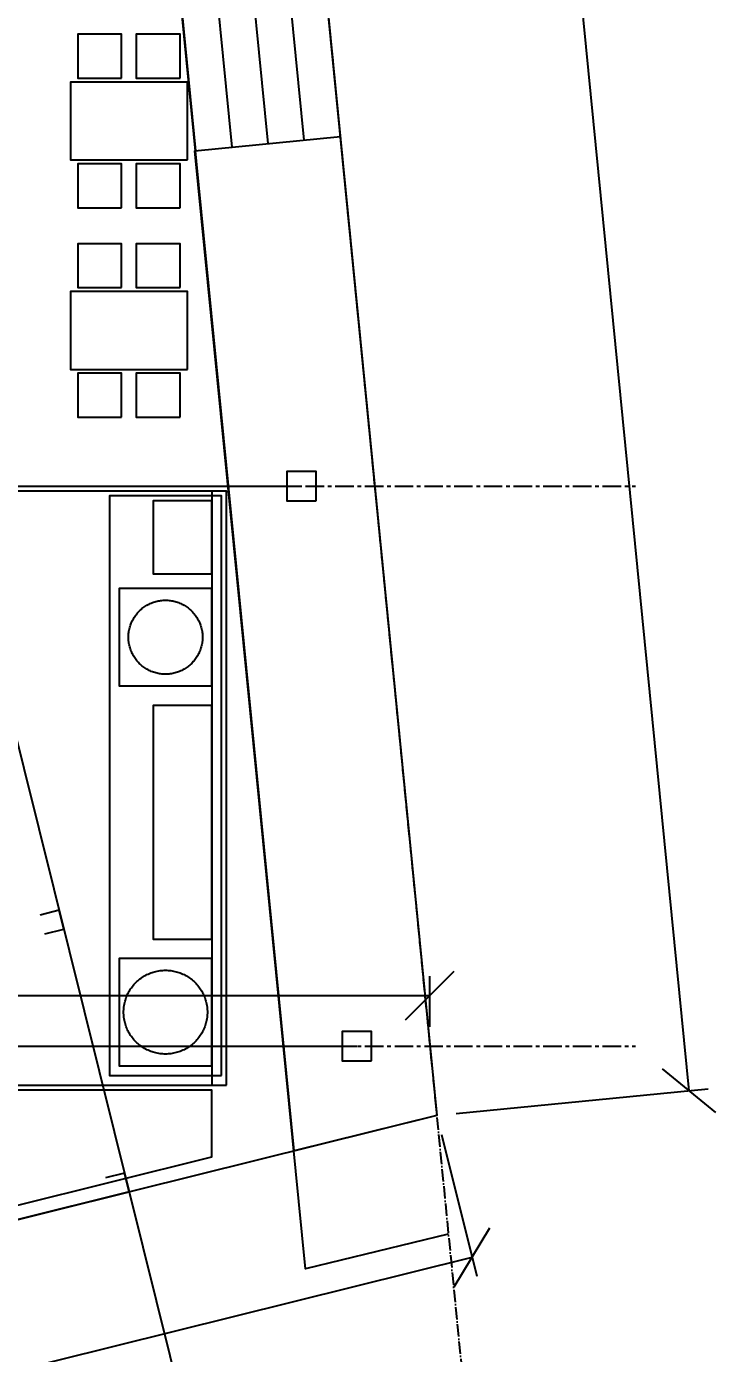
# Model space of a CAD drawing. Header units: millimetres. Extents: x -74219 to 26724, y -11313 to 45223.
# Drawn here: x 9249 to 16319, y 946 to 14570 of the extents above; entities that cross this region are included whole.
import ezdxf

# ---------------------------------------------------------------- set-up
doc = ezdxf.new("R2010")
doc.units = ezdxf.units.MM
doc.linetypes.add('CENTER', pattern=[5.08, 3.175, -0.635, 0.635, -0.635])
doc.linetypes.add('DASHDOT', pattern=[3.556, 2.54, -0.508, 0, -0.508])
for name, color, linetype in [('SMK-CONTEXT', 8, 'CONTINUOUS'), ('SMK-DIMS', 7, 'CONTINUOUS'), ('SMK-EXIST', 30, 'CONTINUOUS'), ('SMK-GRID', 8, 'CENTER'), ('SMK-LOT', 1, 'DASHDOT'), ('SMK-R3-BBQ', 30, 'Continuous'), ('SMK-R3-FURN', 7, 'Continuous'), ('SMK-R3-PLANT', 3, 'Continuous'), ('SMK-R3-ROOF', 34, 'Continuous'), ('SMK-STEPS', 30, 'CONTINUOUS'), ('SMK-ZONE', 3, 'CONTINUOUS')]:
    doc.layers.add(name, color=color, linetype=linetype)
doc.styles.add('OpenSansCondensed-Light', font='OpenSansCondensed-Light.ttf')
doc.dimstyles.new('SMK200', dxfattribs={"dimtxt": 450, "dimasz": 300, "dimexe": 200, "dimexo": 200, "dimgap": 100, "dimtad": 1, "dimdec": 0, "dimtsz": 250, "dimcen": 2.5, "dimazin": 3, "dimtfac": 1, "dimtmove": 0, "dimatfit": 3})

# ---------------------------------------------------------------- blocks, each defined once
blk = doc.blocks.new('_OBLIQUE')
at = {"color": 0, "linetype": 'BYBLOCK'}
blk.add_line((-0.5, -0.5), (0.5, 0.5), dxfattribs=at)
blk = doc.blocks.new('*D12')
for p, q in [((0, 4300), (0, 4820)), ((13389, 4300), (13389, 4820)), ((0, 4620), (5569.5, 4620)), ((7819.5, 4620), (13389, 4620))]:
    blk.add_line(p, q)
at = {"layer": 'Defpoints'}
for p in [(0, 4620), (0, 4100), (13389, 4100)]:
    blk.add_point(p, dxfattribs=at)
at = {"layer": 'SMK-DIMS', "xscale": 500, "yscale": 500}
for p in [(0, 4620), (13389, 4620)]:
    blk.add_blockref('_OBLIQUE', p, dxfattribs=at)
at = {"layer": 'SMK-DIMS', "insert": (6694.5, 4620), "char_height": 450, "attachment_point": 5, "style": 'OpenSansCondensed-Light'}
blk.add_mtext('13389', dxfattribs=at)
blk = doc.blocks.new('*D14')
for p, q in [((9855, 41985), (12443, 42240)), ((12244, 42220), (14035, 24052)), ((14255, 21813), (16046, 3644)), ((13658, 3409), (16245, 3664))]:
    blk.add_line(p, q)
at = {"layer": 'Defpoints'}
for p in [(12244, 42220), (9656, 41965), (13459, 3389)]:
    blk.add_point(p, dxfattribs=at)
at = {"layer": 'SMK-DIMS', "xscale": 500, "yscale": 500, "rotation": -84.37057896927848}
for p in [(12244, 42220), (16046, 3644)]:
    blk.add_blockref('_OBLIQUE', p, dxfattribs=at)
at = {"layer": 'SMK-DIMS', "insert": (14145, 22932), "char_height": 450, "attachment_point": 5, "rotation": 275.6294, "style": 'OpenSansCondensed-Light'}
blk.add_mtext('38763', dxfattribs=at)
blk = doc.blocks.new('*D15')
for p, q in [((13507, 3195), (13869, 1739)), ((8099, 510), (13821, 1934)), ((195, -1456), (5916, -33)), ((-119, -194), (243, -1650))]:
    blk.add_line(p, q)
at = {"layer": 'Defpoints'}
for p in [(13459, 3389), (-168, 0), (195, -1456)]:
    blk.add_point(p, dxfattribs=at)
at = {"layer": 'SMK-DIMS', "xscale": 500, "yscale": 500, "rotation": 13.967659105858573}
for p in [(13821, 1934), (195, -1456)]:
    blk.add_blockref('_OBLIQUE', p, dxfattribs=at)
at = {"layer": 'SMK-DIMS', "insert": (7008, 239), "char_height": 450, "attachment_point": 5, "rotation": 13.9677, "style": 'OpenSansCondensed-Light'}
blk.add_mtext('14041', dxfattribs=at)

msp = doc.modelspace()

# ---------------------------------------------------------------- linework, layer by layer
at = {"layer": 'SMK-CONTEXT'}
msp.add_lwpolyline([(-1343.8, -292.6), (10301.4, 2603.9), (11691.7, -2985.7), (46.5, -5882.3)], dxfattribs=at)
at = {"layer": 'SMK-EXIST'}
for points in [[(13576.5, 2170.8), (12110.4, 1814.2), (10975.2, 13293.1), (12471.5, 13441.4)], [(3088.5, 6745.4), (8911.1, 8193.6), (10301.4, 2603.9), (4478.8, 1155.7)], [(9436.3, 5253.5), (9630.4, 5301.7), (9582.1, 5495.8), (9388, 5447.6)], [(10107.3, 2555.7), (10301.4, 2603.9), (10253.1, 2798), (10059, 2749.8)]]:
    msp.add_lwpolyline(points, dxfattribs=at)
at = {"layer": 'SMK-GRID', "ltscale": 60}
for p, q in [((-14100, 9850), (15500, 9850)), ((-14100, 4100), (15500, 4100))]:
    msp.add_line(p, q, dxfattribs=at)
at = {"layer": 'SMK-LOT', "ltscale": 50}
msp.add_lwpolyline([(-74219, 45222.9), (9656.2, 41965.1), (14057.3, -2684.6), (118.1, -6151.6), (-2408.5, -1837), (-5432.8, -1692.1), (-9138.8, -3360.4)], dxfattribs=at)
at = {"layer": 'SMK-R3-BBQ'}
for points in [[(11300, 3700), (11300, 9800), (8100, 9800), (8100, 3700)], [(11250, 3800), (11250, 9750), (10100, 9750), (10100, 3800)], [(11150, 8950), (11150, 9700), (10550, 9700), (10550, 8950)], [(11300, 3700), (11300, 9800), (11150, 9800), (11150, 3700)], [(11150, 7800), (11150, 8800), (10200, 8800), (10200, 7800)], [(11055, 8300), (11054.8, 8287.6), (11054.2, 8275.1), (11053.2, 8262.8), (11051.7, 8250.4), (11049.9, 8238.1), (11047.7, 8225.9), (11045.1, 8213.7), (11042.1, 8201.6), (11038.6, 8189.7), (11034.8, 8177.9), (11030.6, 8166.1), (11026.1, 8154.6), (11021.1, 8143.2), (11015.8, 8131.9), (11010.1, 8120.9), (11004.1, 8110), (10997.7, 8099.3), (10991, 8088.9), (10983.9, 8078.7), (10976.5, 8068.7), (10968.7, 8058.9), (10960.7, 8049.4), (10952.3, 8040.2), (10943.7, 8031.3), (10934.8, 8022.7), (10925.6, 8014.3), (10916.1, 8006.3), (10906.3, 7998.5), (10896.3, 7991.1), (10886.1, 7984), (10875.7, 7977.3), (10865, 7970.9), (10854.1, 7964.9), (10843.1, 7959.2), (10831.8, 7953.9), (10820.4, 7948.9), (10808.9, 7944.4), (10797.1, 7940.2), (10785.3, 7936.4), (10773.4, 7932.9), (10761.3, 7929.9), (10749.1, 7927.3), (10736.9, 7925.1), (10724.6, 7923.3), (10712.2, 7921.8), (10699.9, 7920.8), (10687.4, 7920.2), (10675, 7920), (10662.6, 7920.2), (10650.1, 7920.8), (10637.8, 7921.8), (10625.4, 7923.3), (10613.1, 7925.1), (10600.9, 7927.3), (10588.7, 7929.9), (10576.6, 7932.9), (10564.7, 7936.4), (10552.9, 7940.2), (10541.1, 7944.4), (10529.6, 7948.9), (10518.2, 7953.9), (10506.9, 7959.2), (10495.9, 7964.9), (10485, 7970.9), (10474.3, 7977.3), (10463.9, 7984), (10453.7, 7991.1), (10443.7, 7998.5), (10433.9, 8006.3), (10424.4, 8014.3), (10415.2, 8022.7), (10406.3, 8031.3), (10397.7, 8040.2), (10389.3, 8049.4), (10381.3, 8058.9), (10373.5, 8068.7), (10366.1, 8078.7), (10359, 8088.9), (10352.3, 8099.3), (10345.9, 8110), (10339.9, 8120.9), (10334.2, 8131.9), (10328.9, 8143.2), (10323.9, 8154.6), (10319.4, 8166.1), (10315.2, 8177.9), (10311.4, 8189.7), (10307.9, 8201.6), (10304.9, 8213.7), (10302.3, 8225.9), (10300.1, 8238.1), (10298.3, 8250.4), (10296.8, 8262.8), (10295.8, 8275.1), (10295.2, 8287.6), (10295, 8300), (10295.2, 8312.4), (10295.8, 8324.9), (10296.8, 8337.2), (10298.3, 8349.6), (10300.1, 8361.9), (10302.3, 8374.1), (10304.9, 8386.3), (10307.9, 8398.4), (10311.4, 8410.3), (10315.2, 8422.1), (10319.4, 8433.9), (10323.9, 8445.4), (10328.9, 8456.8), (10334.2, 8468.1), (10339.9, 8479.1), (10345.9, 8490), (10352.3, 8500.7), (10359, 8511.1), (10366.1, 8521.3), (10373.5, 8531.3), (10381.3, 8541.1), (10389.3, 8550.6), (10397.7, 8559.8), (10406.3, 8568.7), (10415.2, 8577.3), (10424.4, 8585.7), (10433.9, 8593.7), (10443.7, 8601.5), (10453.7, 8608.9), (10463.9, 8616), (10474.3, 8622.7), (10485, 8629.1), (10495.9, 8635.1), (10506.9, 8640.8), (10518.2, 8646.1), (10529.6, 8651.1), (10541.1, 8655.6), (10552.9, 8659.8), (10564.7, 8663.6), (10576.6, 8667.1), (10588.7, 8670.1), (10600.9, 8672.7), (10613.1, 8674.9), (10625.4, 8676.7), (10637.8, 8678.2), (10650.1, 8679.2), (10662.6, 8679.8), (10675, 8680), (10687.4, 8679.8), (10699.9, 8679.2), (10712.2, 8678.2), (10724.6, 8676.7), (10736.9, 8674.9), (10749.1, 8672.7), (10761.3, 8670.1), (10773.4, 8667.1), (10785.3, 8663.6), (10797.1, 8659.8), (10808.9, 8655.6), (10820.4, 8651.1), (10831.8, 8646.1), (10843.1, 8640.8), (10854.1, 8635.1), (10865, 8629.1), (10875.7, 8622.7), (10886.1, 8616), (10896.3, 8608.9), (10906.3, 8601.5), (10916.1, 8593.7), (10925.6, 8585.7), (10934.8, 8577.3), (10943.7, 8568.7), (10952.3, 8559.8), (10960.7, 8550.6), (10968.7, 8541.1), (10976.5, 8531.3), (10983.9, 8521.3), (10991, 8511.1), (10997.7, 8500.7), (11004.1, 8490), (11010.1, 8479.1), (11015.8, 8468.1), (11021.1, 8456.8), (11026.1, 8445.4), (11030.6, 8433.9), (11034.8, 8422.1), (11038.6, 8410.3), (11042.1, 8398.4), (11045.1, 8386.3), (11047.7, 8374.1), (11049.9, 8361.9), (11051.7, 8349.6), (11053.2, 8337.2), (11054.2, 8324.9), (11054.8, 8312.4)], [(11150, 5200), (11150, 7600), (10550, 7600), (10550, 5200)], [(11150, 3900), (11150, 5000), (10200, 5000), (10200, 3900)], [(11105, 4450), (11104.8, 4435.9), (11104.1, 4421.9), (11102.9, 4407.9), (11101.3, 4393.9), (11099.3, 4380), (11096.7, 4366.1), (11093.8, 4352.4), (11090.3, 4338.7), (11086.5, 4325.2), (11082.2, 4311.8), (11077.4, 4298.5), (11072.3, 4285.4), (11066.7, 4272.5), (11060.7, 4259.8), (11054.2, 4247.3), (11047.4, 4235), (11040.2, 4222.9), (11032.5, 4211.1), (11024.5, 4199.5), (11016.1, 4188.2), (11007.4, 4177.2), (10998.3, 4166.5), (10988.8, 4156.1), (10979.1, 4145.9), (10968.9, 4136.2), (10958.5, 4126.7), (10947.8, 4117.6), (10936.8, 4108.9), (10925.5, 4100.5), (10913.9, 4092.5), (10902.1, 4084.8), (10890, 4077.6), (10877.7, 4070.8), (10865.2, 4064.3), (10852.5, 4058.3), (10839.6, 4052.7), (10826.5, 4047.6), (10813.2, 4042.8), (10799.8, 4038.5), (10786.3, 4034.7), (10772.6, 4031.2), (10758.9, 4028.3), (10745, 4025.7), (10731.1, 4023.7), (10717.1, 4022.1), (10703.1, 4020.9), (10689.1, 4020.2), (10675, 4020), (10660.9, 4020.2), (10646.9, 4020.9), (10632.9, 4022.1), (10618.9, 4023.7), (10605, 4025.7), (10591.1, 4028.3), (10577.4, 4031.2), (10563.7, 4034.7), (10550.2, 4038.5), (10536.8, 4042.8), (10523.5, 4047.6), (10510.4, 4052.7), (10497.5, 4058.3), (10484.8, 4064.3), (10472.3, 4070.8), (10460, 4077.6), (10447.9, 4084.8), (10436.1, 4092.5), (10424.5, 4100.5), (10413.2, 4108.9), (10402.2, 4117.6), (10391.5, 4126.7), (10381.1, 4136.2), (10370.9, 4145.9), (10361.2, 4156.1), (10351.7, 4166.5), (10342.6, 4177.2), (10333.9, 4188.2), (10325.5, 4199.5), (10317.5, 4211.1), (10309.8, 4222.9), (10302.6, 4235), (10295.8, 4247.3), (10289.3, 4259.8), (10283.3, 4272.5), (10277.7, 4285.4), (10272.6, 4298.5), (10267.8, 4311.8), (10263.5, 4325.2), (10259.7, 4338.7), (10256.2, 4352.4), (10253.3, 4366.1), (10250.7, 4380), (10248.7, 4393.9), (10247.1, 4407.9), (10245.9, 4421.9), (10245.2, 4435.9), (10245, 4450), (10245.2, 4464.1), (10245.9, 4478.1), (10247.1, 4492.1), (10248.7, 4506.1), (10250.7, 4520), (10253.3, 4533.9), (10256.2, 4547.6), (10259.7, 4561.3), (10263.5, 4574.8), (10267.8, 4588.2), (10272.6, 4601.5), (10277.7, 4614.6), (10283.3, 4627.5), (10289.3, 4640.2), (10295.8, 4652.7), (10302.6, 4665), (10309.8, 4677.1), (10317.5, 4688.9), (10325.5, 4700.5), (10333.9, 4711.8), (10342.6, 4722.8), (10351.7, 4733.5), (10361.2, 4743.9), (10370.9, 4754.1), (10381.1, 4763.8), (10391.5, 4773.3), (10402.2, 4782.4), (10413.2, 4791.1), (10424.5, 4799.5), (10436.1, 4807.5), (10447.9, 4815.2), (10460, 4822.4), (10472.3, 4829.2), (10484.8, 4835.7), (10497.5, 4841.7), (10510.4, 4847.3), (10523.5, 4852.4), (10536.8, 4857.2), (10550.2, 4861.5), (10563.7, 4865.3), (10577.4, 4868.8), (10591.1, 4871.7), (10605, 4874.3), (10618.9, 4876.3), (10632.9, 4877.9), (10646.9, 4879.1), (10660.9, 4879.8), (10675, 4880), (10689.1, 4879.8), (10703.1, 4879.1), (10717.1, 4877.9), (10731.1, 4876.3), (10745, 4874.3), (10758.9, 4871.7), (10772.6, 4868.8), (10786.3, 4865.3), (10799.8, 4861.5), (10813.2, 4857.2), (10826.5, 4852.4), (10839.6, 4847.3), (10852.5, 4841.7), (10865.2, 4835.7), (10877.7, 4829.2), (10890, 4822.4), (10902.1, 4815.2), (10913.9, 4807.5), (10925.5, 4799.5), (10936.8, 4791.1), (10947.8, 4782.4), (10958.5, 4773.3), (10968.9, 4763.8), (10979.1, 4754.1), (10988.8, 4743.9), (10998.3, 4733.5), (11007.4, 4722.8), (11016.1, 4711.8), (11024.5, 4700.5), (11032.5, 4688.9), (11040.2, 4677.1), (11047.4, 4665), (11054.2, 4652.7), (11060.7, 4640.2), (11066.7, 4627.5), (11072.3, 4614.6), (11077.4, 4601.5), (11082.2, 4588.2), (11086.5, 4574.8), (11090.3, 4561.3), (11093.8, 4547.6), (11096.7, 4533.9), (11099.3, 4520), (11101.3, 4506.1), (11102.9, 4492.1), (11104.1, 4478.1), (11104.8, 4464.1)], [(8100, 2206.4), (11150, 2965), (11150, 3650), (8100, 3650)]]:
    msp.add_lwpolyline(points, close=True, dxfattribs=at)
at = {"layer": 'SMK-R3-FURN'}
for points in [[(10225, 14040), (10225, 14490), (9775, 14490), (9775, 14040)], [(10825, 14040), (10825, 14490), (10375, 14490), (10375, 14040)], [(10900, 13200), (10900, 14000), (9700, 14000), (9700, 13200)], [(10225, 12710), (10225, 13160), (9775, 13160), (9775, 12710)], [(10825, 12710), (10825, 13160), (10375, 13160), (10375, 12710)], [(10225, 11890), (10225, 12340), (9775, 12340), (9775, 11890)], [(10825, 11890), (10825, 12340), (10375, 12340), (10375, 11890)], [(10900, 11050), (10900, 11850), (9700, 11850), (9700, 11050)], [(10225, 10560), (10225, 11010), (9775, 11010), (9775, 10560)], [(10825, 10560), (10825, 11010), (10375, 11010), (10375, 10560)]]:
    msp.add_lwpolyline(points, close=True, dxfattribs=at)
at = {"layer": 'SMK-R3-PLANT'}
msp.add_lwpolyline([(13458.6, 3389.2), (11994.5, 3025), (10759.9, 15550), (12259.9, 15550)], close=True, dxfattribs=at)
at = {"layer": 'SMK-R3-ROOF'}
for p, q in [((0, 9850), (12071.8, 9850)), ((0, 4100), (12638.5, 4100))]:
    msp.add_line(p, q, dxfattribs=at)
for points in [[(12221.8, 9700), (12221.8, 10000), (11921.8, 10000), (11921.8, 9700)], [(12788.5, 3950), (12788.5, 4250), (12488.5, 4250), (12488.5, 3950)]]:
    msp.add_lwpolyline(points, close=True, dxfattribs=at)
at = {"layer": 'SMK-STEPS'}
for points in [[(11727.6, 13367.8), (11242, 18287.3)], [(12097.4, 13404.3), (11611.7, 18323.8)], [(10988.1, 13294.8), (10502.4, 18214.2)], [(11357.9, 13331.3), (10872.2, 18250.8)]]:
    msp.add_lwpolyline(points, dxfattribs=at)
at = {"layer": 'SMK-ZONE'}
msp.add_lwpolyline([(0, 42340.2), (9656.2, 41965.1), (13458.6, 3389.2), (-167.5, 0), (-7250, 0), (-7250, 4100), (0, 4100)], close=True, dxfattribs=at)

# ---------------------------------------------------------------- dimensions: what is measured, and where the dimension line sits
at = {"layer": 'SMK-DIMS'}
for base, p1, angle, picture, middle in [((12243.7, 42220.1), (9656.2, 41965.1), 275.62942, '*D14', (14144.9, 22932.2)), ((194.6, -1455.6), (-167.5, 0), 13.96766, '*D15', (7007.6, 239))]:
    dim = msp.add_linear_dim(base=base, p1=p1, p2=(13458.6, 3389.2), angle=angle, dimstyle='SMK200', dxfattribs=at)
    dim.commit()
    dim.dimension.update_dxf_attribs({"geometry": picture, "text_midpoint": middle})
dim = msp.add_linear_dim(base=(0, 4620), p1=(0, 4100), p2=(13389, 4100), dimstyle='SMK200', dxfattribs=at)
dim.commit()
dim.dimension.update_dxf_attribs({"geometry": '*D12', "text_midpoint": (6694.5, 4620)})

doc.saveas('drawing.dxf')
